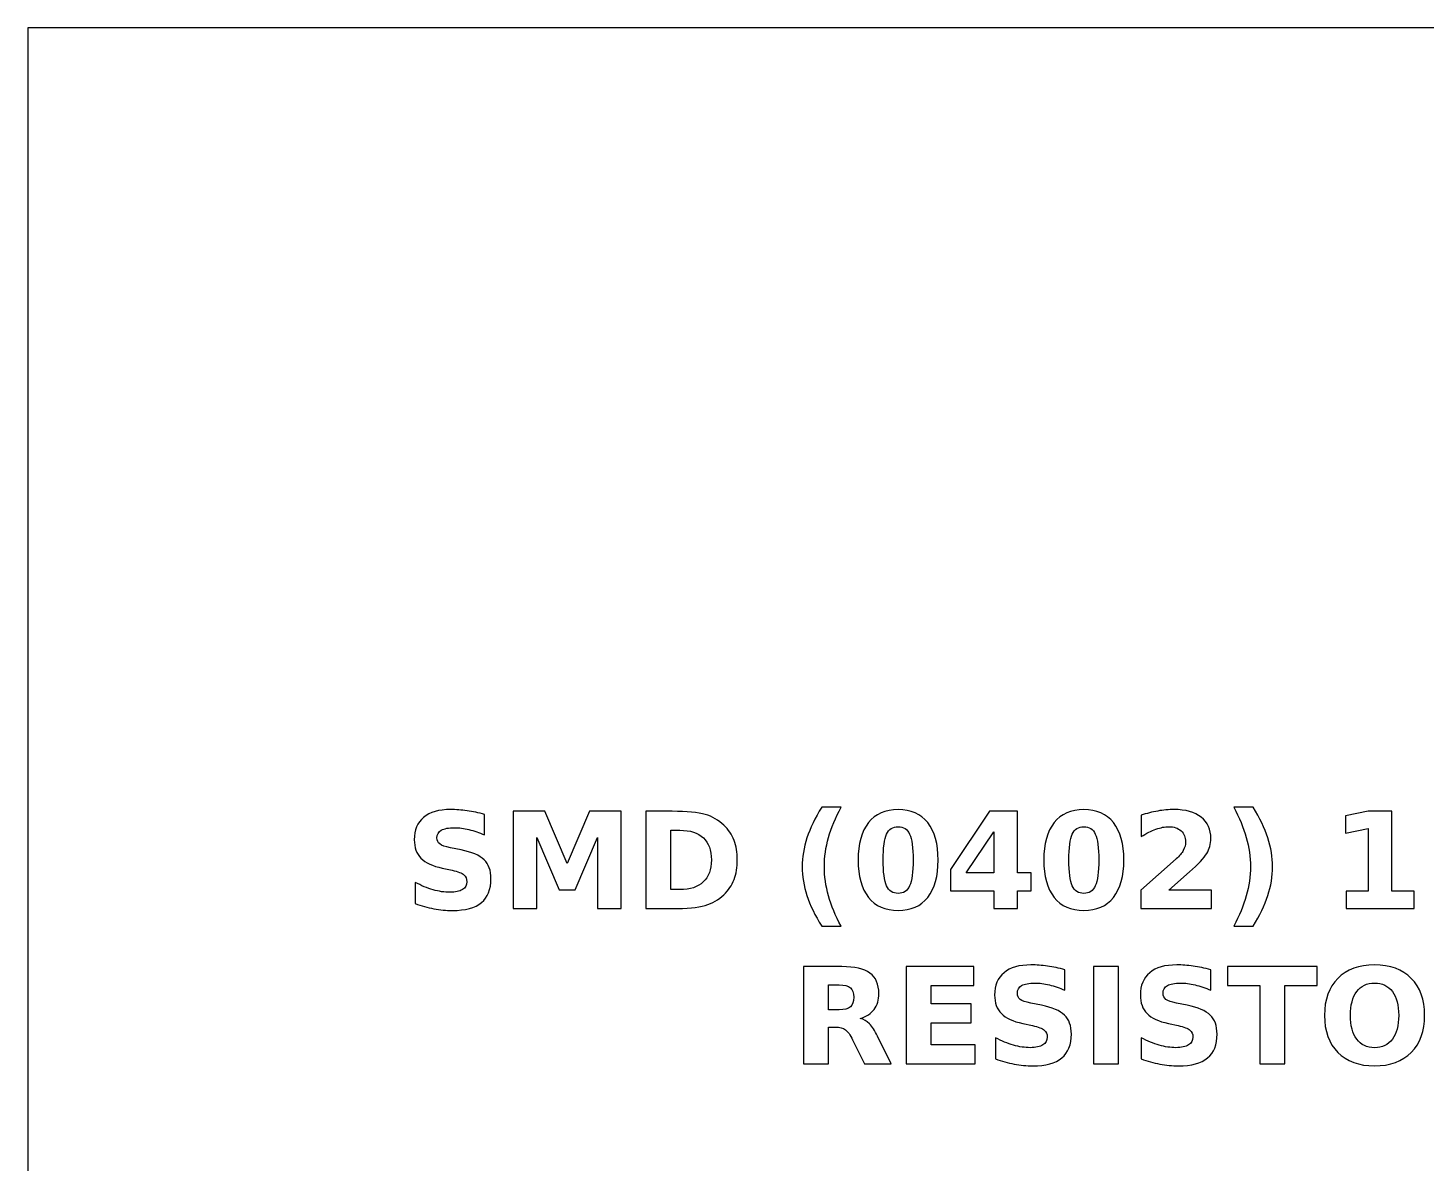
# Model space of a CAD drawing. Extents: x -117 to -93, y -160.5 to -136.5.
# Drawn here: x -117 to -102.21, y -148.5 to -136.5 of the extents above; entities that cross this region are included whole.
import ezdxf

# ---------------------------------------------------------------- set-up
doc = ezdxf.new("R2010")
doc.units = 0
doc.header["$MEASUREMENT"] = 0
doc.layers.add('LAYER_1', color=7, linetype='CONTINUOUS')

msp = doc.modelspace()

# ---------------------------------------------------------------- linework, layer by layer
at = {"layer": 'LAYER_1', "color": 7}
msp.add_lwpolyline([(-117, -160.5), (-93, -160.5), (-93, -136.5), (-117, -136.5), (-117, -160.5)], close=True, dxfattribs=at)
at = {"layer": 'LAYER_1'}
for points, knots in [([(-108.4009, -145.9961), (-108.4009, -145.9961), (-108.6055, -145.9961), (-108.6055, -145.9961), (-108.6055, -145.9961), (-108.6758, -145.8828), (-108.7278, -145.7748), (-108.7612, -145.6725), (-108.7612, -145.6725), (-108.7948, -145.5704), (-108.8115, -145.4691), (-108.8115, -145.3684), (-108.8115, -145.3684), (-108.8115, -145.2678), (-108.7946, -145.1659), (-108.761, -145.0629), (-108.761, -145.0629), (-108.7271, -144.9597), (-108.6754, -144.852), (-108.6055, -144.7393), (-108.6055, -144.7393), (-108.6055, -144.7393), (-108.4009, -144.7393), (-108.4009, -144.7393), (-108.4009, -144.7393), (-108.4597, -144.8482), (-108.5037, -144.9547), (-108.5331, -145.0587), (-108.5331, -145.0587), (-108.5625, -145.1626), (-108.5773, -145.2654), (-108.5773, -145.367), (-108.5773, -145.367), (-108.5773, -145.4686), (-108.5627, -145.5714), (-108.5336, -145.6758), (-108.5336, -145.6758), (-108.5044, -145.78), (-108.4602, -145.8868), (-108.4009, -145.9961)], [0, 0, 0, 0, 0.1, 0.1, 0.1, 0.1, 0.2, 0.2, 0.2, 0.2, 0.3, 0.3, 0.3, 0.3, 0.4, 0.4, 0.4, 0.4, 0.5, 0.5, 0.5, 0.5, 0.6, 0.6, 0.6, 0.6, 0.7, 0.7, 0.7, 0.7, 0.8, 0.8, 0.8, 0.8, 0.9, 0.9, 0.9, 0.9, 1, 1, 1, 1]), ([(-104.2475, -145.9961), (-104.1887, -145.8868), (-104.1445, -145.78), (-104.1151, -145.6758), (-104.1151, -145.6758), (-104.0857, -145.5714), (-104.0711, -145.4686), (-104.0711, -145.367), (-104.0711, -145.367), (-104.0711, -145.2654), (-104.0857, -145.1626), (-104.1151, -145.0587), (-104.1151, -145.0587), (-104.1445, -144.9547), (-104.1887, -144.8482), (-104.2475, -144.7393), (-104.2475, -144.7393), (-104.2475, -144.7393), (-104.0429, -144.7393), (-104.0429, -144.7393), (-104.0429, -144.7393), (-103.9731, -144.852), (-103.9213, -144.9597), (-103.8874, -145.0629), (-103.8874, -145.0629), (-103.8538, -145.1659), (-103.8369, -145.2678), (-103.8369, -145.3684), (-103.8369, -145.3684), (-103.8369, -145.4691), (-103.8536, -145.5704), (-103.8872, -145.6725), (-103.8872, -145.6725), (-103.9206, -145.7748), (-103.9726, -145.8828), (-104.0429, -145.9961), (-104.0429, -145.9961), (-104.0429, -145.9961), (-104.2475, -145.9961), (-104.2475, -145.9961)], [0, 0, 0, 0, 0.1, 0.1, 0.1, 0.1, 0.2, 0.2, 0.2, 0.2, 0.3, 0.3, 0.3, 0.3, 0.4, 0.4, 0.4, 0.4, 0.5, 0.5, 0.5, 0.5, 0.6, 0.6, 0.6, 0.6, 0.7, 0.7, 0.7, 0.7, 0.8, 0.8, 0.8, 0.8, 0.9, 0.9, 0.9, 0.9, 1, 1, 1, 1]), ([(-112.1704, -144.8139), (-112.1704, -144.8139), (-112.1704, -145.0314), (-112.1704, -145.0314), (-112.1704, -145.0314), (-112.2269, -145.0062), (-112.2821, -144.9872), (-112.3357, -144.9743), (-112.3357, -144.9743), (-112.3896, -144.9613), (-112.4404, -144.955), (-112.4881, -144.955), (-112.4881, -144.955), (-112.5514, -144.955), (-112.5984, -144.9637), (-112.6288, -144.9811), (-112.6288, -144.9811), (-112.6591, -144.9987), (-112.6742, -145.0258), (-112.6742, -145.0625), (-112.6742, -145.0625), (-112.6742, -145.09), (-112.6641, -145.1116), (-112.6436, -145.1269), (-112.6436, -145.1269), (-112.6231, -145.1422), (-112.586, -145.1556), (-112.5321, -145.1666), (-112.5321, -145.1666), (-112.5321, -145.1666), (-112.4192, -145.1892), (-112.4192, -145.1892), (-112.4192, -145.1892), (-112.3047, -145.2123), (-112.2236, -145.2471), (-112.1754, -145.2941), (-112.1754, -145.2941), (-112.1271, -145.3409), (-112.1029, -145.4075), (-112.1029, -145.4938), (-112.1029, -145.4938), (-112.1029, -145.6074), (-112.1365, -145.6918), (-112.2038, -145.7471), (-112.2038, -145.7471), (-112.2711, -145.8023), (-112.3738, -145.8301), (-112.5121, -145.8301), (-112.5121, -145.8301), (-112.5775, -145.8301), (-112.6429, -145.824), (-112.7085, -145.8115), (-112.7085, -145.8115), (-112.7741, -145.799), (-112.84, -145.7807), (-112.9056, -145.7565), (-112.9056, -145.7565), (-112.9056, -145.7565), (-112.9056, -145.5326), (-112.9056, -145.5326), (-112.9056, -145.5326), (-112.84, -145.5674), (-112.7765, -145.5937), (-112.7151, -145.6114), (-112.7151, -145.6114), (-112.6537, -145.629), (-112.5947, -145.6379), (-112.5378, -145.6379), (-112.5378, -145.6379), (-112.4799, -145.6379), (-112.4355, -145.6283), (-112.4047, -145.609), (-112.4047, -145.609), (-112.3738, -145.5897), (-112.3586, -145.5622), (-112.3586, -145.5262), (-112.3586, -145.5262), (-112.3586, -145.4942), (-112.3689, -145.4693), (-112.3898, -145.4519), (-112.3898, -145.4519), (-112.4108, -145.4345), (-112.4524, -145.4188), (-112.515, -145.4051), (-112.515, -145.4051), (-112.515, -145.4051), (-112.6177, -145.3823), (-112.6177, -145.3823), (-112.6177, -145.3823), (-112.7205, -145.3602), (-112.7958, -145.3252), (-112.8433, -145.2769), (-112.8433, -145.2769), (-112.8908, -145.2287), (-112.9145, -145.1636), (-112.9145, -145.082), (-112.9145, -145.082), (-112.9145, -144.9794), (-112.8814, -144.9006), (-112.8153, -144.8456), (-112.8153, -144.8456), (-112.7492, -144.7903), (-112.6542, -144.7628), (-112.53, -144.7628), (-112.53, -144.7628), (-112.4736, -144.7628), (-112.4155, -144.7671), (-112.3557, -144.7755), (-112.3557, -144.7755), (-112.296, -144.784), (-112.2342, -144.7967), (-112.1704, -144.8139)], [0, 0, 0, 0, 0.0357143, 0.0357143, 0.0357143, 0.0357143, 0.0714286, 0.0714286, 0.0714286, 0.0714286, 0.1071429, 0.1071429, 0.1071429, 0.1071429, 0.1428571, 0.1428571, 0.1428571, 0.1428571, 0.1785714, 0.1785714, 0.1785714, 0.1785714, 0.2142857, 0.2142857, 0.2142857, 0.2142857, 0.25, 0.25, 0.25, 0.25, 0.2857143, 0.2857143, 0.2857143, 0.2857143, 0.3214286, 0.3214286, 0.3214286, 0.3214286, 0.3571429, 0.3571429, 0.3571429, 0.3571429, 0.3928571, 0.3928571, 0.3928571, 0.3928571, 0.4285714, 0.4285714, 0.4285714, 0.4285714, 0.4642857, 0.4642857, 0.4642857, 0.4642857, 0.5, 0.5, 0.5, 0.5, 0.5357143, 0.5357143, 0.5357143, 0.5357143, 0.5714286, 0.5714286, 0.5714286, 0.5714286, 0.6071429, 0.6071429, 0.6071429, 0.6071429, 0.6428571, 0.6428571, 0.6428571, 0.6428571, 0.6785714, 0.6785714, 0.6785714, 0.6785714, 0.7142857, 0.7142857, 0.7142857, 0.7142857, 0.75, 0.75, 0.75, 0.75, 0.7857143, 0.7857143, 0.7857143, 0.7857143, 0.8214286, 0.8214286, 0.8214286, 0.8214286, 0.8571429, 0.8571429, 0.8571429, 0.8571429, 0.8928571, 0.8928571, 0.8928571, 0.8928571, 0.9285714, 0.9285714, 0.9285714, 0.9285714, 0.9642857, 0.9642857, 0.9642857, 0.9642857, 1, 1, 1, 1]), ([(-111.8701, -144.7814), (-111.8701, -144.7814), (-111.5326, -144.7814), (-111.5326, -144.7814), (-111.5326, -144.7814), (-111.5326, -144.7814), (-111.2981, -145.332), (-111.2981, -145.332), (-111.2981, -145.332), (-111.2981, -145.332), (-111.0625, -144.7814), (-111.0625, -144.7814), (-111.0625, -144.7814), (-111.0625, -144.7814), (-110.7257, -144.7814), (-110.7257, -144.7814), (-110.7257, -144.7814), (-110.7257, -144.7814), (-110.7257, -145.8101), (-110.7257, -145.8101), (-110.7257, -145.8101), (-110.7257, -145.8101), (-110.9764, -145.8101), (-110.9764, -145.8101), (-110.9764, -145.8101), (-110.9764, -145.8101), (-110.9764, -145.0577), (-110.9764, -145.0577), (-110.9764, -145.0577), (-110.9764, -145.0577), (-111.2135, -145.6123), (-111.2135, -145.6123), (-111.2135, -145.6123), (-111.2135, -145.6123), (-111.3816, -145.6123), (-111.3816, -145.6123), (-111.3816, -145.6123), (-111.3816, -145.6123), (-111.6187, -145.0577), (-111.6187, -145.0577), (-111.6187, -145.0577), (-111.6187, -145.0577), (-111.6187, -145.8101), (-111.6187, -145.8101), (-111.6187, -145.8101), (-111.6187, -145.8101), (-111.8701, -145.8101), (-111.8701, -145.8101), (-111.8701, -145.8101), (-111.8701, -145.8101), (-111.8701, -144.7814), (-111.8701, -144.7814)], [0, 0, 0, 0, 0.0769231, 0.0769231, 0.0769231, 0.0769231, 0.1538462, 0.1538462, 0.1538462, 0.1538462, 0.2307692, 0.2307692, 0.2307692, 0.2307692, 0.3076923, 0.3076923, 0.3076923, 0.3076923, 0.3846154, 0.3846154, 0.3846154, 0.3846154, 0.4615385, 0.4615385, 0.4615385, 0.4615385, 0.5384615, 0.5384615, 0.5384615, 0.5384615, 0.6153846, 0.6153846, 0.6153846, 0.6153846, 0.6923077, 0.6923077, 0.6923077, 0.6923077, 0.7692308, 0.7692308, 0.7692308, 0.7692308, 0.8461538, 0.8461538, 0.8461538, 0.8461538, 0.9230769, 0.9230769, 0.9230769, 0.9230769, 1, 1, 1, 1]), ([(-110.4658, -144.7814), (-110.4658, -144.7814), (-110.1859, -144.7814), (-110.1859, -144.7814), (-110.1859, -144.7814), (-110.0298, -144.7814), (-109.9136, -144.7925), (-109.8372, -144.8148), (-109.8372, -144.8148), (-109.7607, -144.8371), (-109.6951, -144.8748), (-109.6403, -144.9282), (-109.6403, -144.9282), (-109.5921, -144.9745), (-109.5564, -145.0281), (-109.5328, -145.0888), (-109.5328, -145.0888), (-109.5096, -145.1492), (-109.4978, -145.2179), (-109.4978, -145.2948), (-109.4978, -145.2948), (-109.4978, -145.3724), (-109.5096, -145.4416), (-109.5328, -145.5025), (-109.5328, -145.5025), (-109.5564, -145.5634), (-109.5921, -145.617), (-109.6403, -145.6633), (-109.6403, -145.6633), (-109.6956, -145.7167), (-109.7617, -145.7544), (-109.8388, -145.7767), (-109.8388, -145.7767), (-109.916, -145.799), (-110.0317, -145.8101), (-110.1859, -145.8101), (-110.1859, -145.8101), (-110.1859, -145.8101), (-110.4658, -145.8101), (-110.4658, -145.8101), (-110.4658, -145.8101), (-110.4658, -145.8101), (-110.4658, -144.7814), (-110.4658, -144.7814)], [0, 0, 0, 0, 0.0909091, 0.0909091, 0.0909091, 0.0909091, 0.1818182, 0.1818182, 0.1818182, 0.1818182, 0.2727273, 0.2727273, 0.2727273, 0.2727273, 0.3636364, 0.3636364, 0.3636364, 0.3636364, 0.4545455, 0.4545455, 0.4545455, 0.4545455, 0.5454545, 0.5454545, 0.5454545, 0.5454545, 0.6363636, 0.6363636, 0.6363636, 0.6363636, 0.7272727, 0.7272727, 0.7272727, 0.7272727, 0.8181818, 0.8181818, 0.8181818, 0.8181818, 0.9090909, 0.9090909, 0.9090909, 0.9090909, 1, 1, 1, 1]), ([(-107.3736, -145.2967), (-107.3736, -145.4672), (-107.4103, -145.5987), (-107.4839, -145.6913), (-107.4839, -145.6913), (-107.5573, -145.7838), (-107.6617, -145.8301), (-107.7967, -145.8301), (-107.7967, -145.8301), (-107.9322, -145.8301), (-108.0368, -145.7838), (-108.1102, -145.6913), (-108.1102, -145.6913), (-108.1838, -145.5987), (-108.2205, -145.4672), (-108.2205, -145.2967), (-108.2205, -145.2967), (-108.2205, -145.126), (-108.1838, -144.9942), (-108.1102, -144.9016), (-108.1102, -144.9016), (-108.0368, -144.8092), (-107.9322, -144.7628), (-107.7967, -144.7628), (-107.7967, -144.7628), (-107.6617, -144.7628), (-107.5573, -144.8092), (-107.4839, -144.9016), (-107.4839, -144.9016), (-107.4103, -144.9942), (-107.3736, -145.126), (-107.3736, -145.2967)], [0, 0, 0, 0, 0.125, 0.125, 0.125, 0.125, 0.25, 0.25, 0.25, 0.25, 0.375, 0.375, 0.375, 0.375, 0.5, 0.5, 0.5, 0.5, 0.625, 0.625, 0.625, 0.625, 0.75, 0.75, 0.75, 0.75, 0.875, 0.875, 0.875, 0.875, 1, 1, 1, 1]), ([(-106.8306, -144.7814), (-106.8306, -144.7814), (-106.5356, -144.7814), (-106.5356, -144.7814), (-106.5356, -144.7814), (-106.5356, -144.7814), (-106.5356, -145.4305), (-106.5356, -145.4305), (-106.5356, -145.4305), (-106.5356, -145.4305), (-106.3889, -145.4305), (-106.3889, -145.4305), (-106.3889, -145.4305), (-106.3889, -145.4305), (-106.3889, -145.6227), (-106.3889, -145.6227), (-106.3889, -145.6227), (-106.3889, -145.6227), (-106.5356, -145.6227), (-106.5356, -145.6227), (-106.5356, -145.6227), (-106.5356, -145.6227), (-106.5356, -145.8101), (-106.5356, -145.8101), (-106.5356, -145.8101), (-106.5356, -145.8101), (-106.7863, -145.8101), (-106.7863, -145.8101), (-106.7863, -145.8101), (-106.7863, -145.8101), (-106.7863, -145.6227), (-106.7863, -145.6227), (-106.7863, -145.6227), (-106.7863, -145.6227), (-107.2426, -145.6227), (-107.2426, -145.6227), (-107.2426, -145.6227), (-107.2426, -145.6227), (-107.2426, -145.3952), (-107.2426, -145.3952), (-107.2426, -145.3952), (-107.2426, -145.3952), (-106.8306, -144.7814), (-106.8306, -144.7814)], [0, 0, 0, 0, 0.0909091, 0.0909091, 0.0909091, 0.0909091, 0.1818182, 0.1818182, 0.1818182, 0.1818182, 0.2727273, 0.2727273, 0.2727273, 0.2727273, 0.3636364, 0.3636364, 0.3636364, 0.3636364, 0.4545455, 0.4545455, 0.4545455, 0.4545455, 0.5454545, 0.5454545, 0.5454545, 0.5454545, 0.6363636, 0.6363636, 0.6363636, 0.6363636, 0.7272727, 0.7272727, 0.7272727, 0.7272727, 0.8181818, 0.8181818, 0.8181818, 0.8181818, 0.9090909, 0.9090909, 0.9090909, 0.9090909, 1, 1, 1, 1]), ([(-105.4098, -145.2967), (-105.4098, -145.4672), (-105.4465, -145.5987), (-105.5201, -145.6913), (-105.5201, -145.6913), (-105.5935, -145.7838), (-105.6979, -145.8301), (-105.8329, -145.8301), (-105.8329, -145.8301), (-105.9684, -145.8301), (-106.073, -145.7838), (-106.1464, -145.6913), (-106.1464, -145.6913), (-106.22, -145.5987), (-106.2567, -145.4672), (-106.2567, -145.2967), (-106.2567, -145.2967), (-106.2567, -145.126), (-106.22, -144.9942), (-106.1464, -144.9016), (-106.1464, -144.9016), (-106.073, -144.8092), (-105.9684, -144.7628), (-105.8329, -144.7628), (-105.8329, -144.7628), (-105.6979, -144.7628), (-105.5935, -144.8092), (-105.5201, -144.9016), (-105.5201, -144.9016), (-105.4465, -144.9942), (-105.4098, -145.126), (-105.4098, -145.2967)], [0, 0, 0, 0, 0.125, 0.125, 0.125, 0.125, 0.25, 0.25, 0.25, 0.25, 0.375, 0.375, 0.375, 0.375, 0.5, 0.5, 0.5, 0.5, 0.625, 0.625, 0.625, 0.625, 0.75, 0.75, 0.75, 0.75, 0.875, 0.875, 0.875, 0.875, 1, 1, 1, 1]), ([(-104.9357, -145.6151), (-104.9357, -145.6151), (-104.4829, -145.6151), (-104.4829, -145.6151), (-104.4829, -145.6151), (-104.4829, -145.6151), (-104.4829, -145.8101), (-104.4829, -145.8101), (-104.4829, -145.8101), (-104.4829, -145.8101), (-105.2306, -145.8101), (-105.2306, -145.8101), (-105.2306, -145.8101), (-105.2306, -145.8101), (-105.2306, -145.6151), (-105.2306, -145.6151), (-105.2306, -145.6151), (-105.2306, -145.6151), (-104.855, -145.2838), (-104.855, -145.2838), (-104.855, -145.2838), (-104.8214, -145.2534), (-104.7967, -145.2238), (-104.7807, -145.1949), (-104.7807, -145.1949), (-104.7645, -145.1659), (-104.7565, -145.1358), (-104.7565, -145.1045), (-104.7565, -145.1045), (-104.7565, -145.0563), (-104.7727, -145.0175), (-104.8051, -144.9881), (-104.8051, -144.9881), (-104.8374, -144.9587), (-104.8804, -144.9442), (-104.9343, -144.9442), (-104.9343, -144.9442), (-104.9756, -144.9442), (-105.0208, -144.9531), (-105.07, -144.9707), (-105.07, -144.9707), (-105.1191, -144.9884), (-105.1718, -145.0147), (-105.2278, -145.0495), (-105.2278, -145.0495), (-105.2278, -145.0495), (-105.2278, -144.8235), (-105.2278, -144.8235), (-105.2278, -144.8235), (-105.168, -144.8038), (-105.109, -144.7887), (-105.0507, -144.7784), (-105.0507, -144.7784), (-104.9923, -144.768), (-104.9352, -144.7628), (-104.879, -144.7628), (-104.879, -144.7628), (-104.756, -144.7628), (-104.6603, -144.7899), (-104.5921, -144.8442), (-104.5921, -144.8442), (-104.5239, -144.8983), (-104.4898, -144.9738), (-104.4898, -145.0709), (-104.4898, -145.0709), (-104.4898, -145.1269), (-104.5043, -145.1791), (-104.5333, -145.2276), (-104.5333, -145.2276), (-104.5622, -145.276), (-104.6231, -145.3409), (-104.7158, -145.4223), (-104.7158, -145.4223), (-104.7158, -145.4223), (-104.9357, -145.6151), (-104.9357, -145.6151)], [0, 0, 0, 0, 0.0526316, 0.0526316, 0.0526316, 0.0526316, 0.1052632, 0.1052632, 0.1052632, 0.1052632, 0.1578947, 0.1578947, 0.1578947, 0.1578947, 0.2105263, 0.2105263, 0.2105263, 0.2105263, 0.2631579, 0.2631579, 0.2631579, 0.2631579, 0.3157895, 0.3157895, 0.3157895, 0.3157895, 0.3684211, 0.3684211, 0.3684211, 0.3684211, 0.4210526, 0.4210526, 0.4210526, 0.4210526, 0.4736842, 0.4736842, 0.4736842, 0.4736842, 0.5263158, 0.5263158, 0.5263158, 0.5263158, 0.5789474, 0.5789474, 0.5789474, 0.5789474, 0.6315789, 0.6315789, 0.6315789, 0.6315789, 0.6842105, 0.6842105, 0.6842105, 0.6842105, 0.7368421, 0.7368421, 0.7368421, 0.7368421, 0.7894737, 0.7894737, 0.7894737, 0.7894737, 0.8421053, 0.8421053, 0.8421053, 0.8421053, 0.8947368, 0.8947368, 0.8947368, 0.8947368, 0.9473684, 0.9473684, 0.9473684, 0.9473684, 1, 1, 1, 1]), ([(-103.0589, -145.6269), (-103.0589, -145.6269), (-102.8246, -145.6269), (-102.8246, -145.6269), (-102.8246, -145.6269), (-102.8246, -145.6269), (-102.8246, -144.962), (-102.8246, -144.962), (-102.8246, -144.962), (-102.8246, -144.962), (-103.065, -145.0117), (-103.065, -145.0117), (-103.065, -145.0117), (-103.065, -145.0117), (-103.065, -144.831), (-103.065, -144.831), (-103.065, -144.831), (-103.065, -144.831), (-102.826, -144.7814), (-102.826, -144.7814), (-102.826, -144.7814), (-102.826, -144.7814), (-102.5739, -144.7814), (-102.5739, -144.7814), (-102.5739, -144.7814), (-102.5739, -144.7814), (-102.5739, -145.6269), (-102.5739, -145.6269), (-102.5739, -145.6269), (-102.5739, -145.6269), (-102.3397, -145.6269), (-102.3397, -145.6269), (-102.3397, -145.6269), (-102.3397, -145.6269), (-102.3397, -145.8101), (-102.3397, -145.8101), (-102.3397, -145.8101), (-102.3397, -145.8101), (-103.0589, -145.8101), (-103.0589, -145.8101), (-103.0589, -145.8101), (-103.0589, -145.8101), (-103.0589, -145.6269), (-103.0589, -145.6269)], [0, 0, 0, 0, 0.0909091, 0.0909091, 0.0909091, 0.0909091, 0.1818182, 0.1818182, 0.1818182, 0.1818182, 0.2727273, 0.2727273, 0.2727273, 0.2727273, 0.3636364, 0.3636364, 0.3636364, 0.3636364, 0.4545455, 0.4545455, 0.4545455, 0.4545455, 0.5454545, 0.5454545, 0.5454545, 0.5454545, 0.6363636, 0.6363636, 0.6363636, 0.6363636, 0.7272727, 0.7272727, 0.7272727, 0.7272727, 0.8181818, 0.8181818, 0.8181818, 0.8181818, 0.9090909, 0.9090909, 0.9090909, 0.9090909, 1, 1, 1, 1]), ([(-110.2005, -144.982), (-110.2005, -144.982), (-110.2005, -145.6095), (-110.2005, -145.6095), (-110.2005, -145.6095), (-110.2005, -145.6095), (-110.1055, -145.6095), (-110.1055, -145.6095), (-110.1055, -145.6095), (-109.9971, -145.6095), (-109.9143, -145.5827), (-109.8572, -145.5288), (-109.8572, -145.5288), (-109.8, -145.4752), (-109.7713, -145.3971), (-109.7713, -145.2948), (-109.7713, -145.2948), (-109.7713, -145.1927), (-109.7998, -145.1151), (-109.8567, -145.062), (-109.8567, -145.062), (-109.9136, -145.0086), (-109.9966, -144.982), (-110.1055, -144.982), (-110.1055, -144.982), (-110.1055, -144.982), (-110.2005, -144.982), (-110.2005, -144.982)], [0, 0, 0, 0, 0.1428571, 0.1428571, 0.1428571, 0.1428571, 0.2857143, 0.2857143, 0.2857143, 0.2857143, 0.4285714, 0.4285714, 0.4285714, 0.4285714, 0.5714286, 0.5714286, 0.5714286, 0.5714286, 0.7142857, 0.7142857, 0.7142857, 0.7142857, 0.8571429, 0.8571429, 0.8571429, 0.8571429, 1, 1, 1, 1]), ([(-107.6389, -145.2948), (-107.6389, -145.1662), (-107.6509, -145.0756), (-107.6751, -145.0229), (-107.6751, -145.0229), (-107.6991, -144.9705), (-107.7398, -144.9442), (-107.7967, -144.9442), (-107.7967, -144.9442), (-107.8536, -144.9442), (-107.8943, -144.9705), (-107.9188, -145.0229), (-107.9188, -145.0229), (-107.943, -145.0756), (-107.9552, -145.1662), (-107.9552, -145.2948), (-107.9552, -145.2948), (-107.9552, -145.4246), (-107.943, -145.5164), (-107.9188, -145.5695), (-107.9188, -145.5695), (-107.8943, -145.6229), (-107.8536, -145.6495), (-107.7967, -145.6495), (-107.7967, -145.6495), (-107.7403, -145.6495), (-107.6998, -145.6229), (-107.6753, -145.5695), (-107.6753, -145.5695), (-107.6511, -145.5164), (-107.6389, -145.4246), (-107.6389, -145.2948)], [0, 0, 0, 0, 0.125, 0.125, 0.125, 0.125, 0.25, 0.25, 0.25, 0.25, 0.375, 0.375, 0.375, 0.375, 0.5, 0.5, 0.5, 0.5, 0.625, 0.625, 0.625, 0.625, 0.75, 0.75, 0.75, 0.75, 0.875, 0.875, 0.875, 0.875, 1, 1, 1, 1]), ([(-106.7863, -144.9999), (-106.7863, -144.9999), (-107.0773, -145.4305), (-107.0773, -145.4305), (-107.0773, -145.4305), (-107.0773, -145.4305), (-106.7863, -145.4305), (-106.7863, -145.4305), (-106.7863, -145.4305), (-106.7863, -145.4305), (-106.7863, -144.9999), (-106.7863, -144.9999)], [0, 0, 0, 0, 0.3333333, 0.3333333, 0.3333333, 0.3333333, 0.6666667, 0.6666667, 0.6666667, 0.6666667, 1, 1, 1, 1]), ([(-105.6751, -145.2948), (-105.6751, -145.1662), (-105.6871, -145.0756), (-105.7113, -145.0229), (-105.7113, -145.0229), (-105.7353, -144.9705), (-105.776, -144.9442), (-105.8329, -144.9442), (-105.8329, -144.9442), (-105.8898, -144.9442), (-105.9305, -144.9705), (-105.955, -145.0229), (-105.955, -145.0229), (-105.9792, -145.0756), (-105.9914, -145.1662), (-105.9914, -145.2948), (-105.9914, -145.2948), (-105.9914, -145.4246), (-105.9792, -145.5164), (-105.955, -145.5695), (-105.955, -145.5695), (-105.9305, -145.6229), (-105.8898, -145.6495), (-105.8329, -145.6495), (-105.8329, -145.6495), (-105.7765, -145.6495), (-105.736, -145.6229), (-105.7115, -145.5695), (-105.7115, -145.5695), (-105.6873, -145.5164), (-105.6751, -145.4246), (-105.6751, -145.2948)], [0, 0, 0, 0, 0.125, 0.125, 0.125, 0.125, 0.25, 0.25, 0.25, 0.25, 0.375, 0.375, 0.375, 0.375, 0.5, 0.5, 0.5, 0.5, 0.625, 0.625, 0.625, 0.625, 0.75, 0.75, 0.75, 0.75, 0.875, 0.875, 0.875, 0.875, 1, 1, 1, 1]), ([(-108.5334, -147.0634), (-108.5334, -147.0634), (-108.5334, -147.4526), (-108.5334, -147.4526), (-108.5334, -147.4526), (-108.5334, -147.4526), (-108.7987, -147.4526), (-108.7987, -147.4526), (-108.7987, -147.4526), (-108.7987, -147.4526), (-108.7987, -146.4239), (-108.7987, -146.4239), (-108.7987, -146.4239), (-108.7987, -146.4239), (-108.3935, -146.4239), (-108.3935, -146.4239), (-108.3935, -146.4239), (-108.258, -146.4239), (-108.1585, -146.4467), (-108.0955, -146.4921), (-108.0955, -146.4921), (-108.0323, -146.5375), (-108.0007, -146.6095), (-108.0007, -146.7078), (-108.0007, -146.7078), (-108.0007, -146.7757), (-108.0172, -146.8317), (-108.0499, -146.8752), (-108.0499, -146.8752), (-108.0828, -146.919), (-108.1324, -146.9512), (-108.1985, -146.9717), (-108.1985, -146.9717), (-108.1623, -146.9801), (-108.1296, -146.9987), (-108.1009, -147.0279), (-108.1009, -147.0279), (-108.0722, -147.057), (-108.0433, -147.1012), (-108.0139, -147.1605), (-108.0139, -147.1605), (-108.0139, -147.1605), (-107.8697, -147.4526), (-107.8697, -147.4526), (-107.8697, -147.4526), (-107.8697, -147.4526), (-108.1524, -147.4526), (-108.1524, -147.4526), (-108.1524, -147.4526), (-108.1524, -147.4526), (-108.2778, -147.197), (-108.2778, -147.197), (-108.2778, -147.197), (-108.3029, -147.1457), (-108.3286, -147.1104), (-108.3547, -147.0916), (-108.3547, -147.0916), (-108.3806, -147.0728), (-108.4151, -147.0634), (-108.4584, -147.0634), (-108.4584, -147.0634), (-108.4584, -147.0634), (-108.5334, -147.0634), (-108.5334, -147.0634)], [0, 0, 0, 0, 0.0625, 0.0625, 0.0625, 0.0625, 0.125, 0.125, 0.125, 0.125, 0.1875, 0.1875, 0.1875, 0.1875, 0.25, 0.25, 0.25, 0.25, 0.3125, 0.3125, 0.3125, 0.3125, 0.375, 0.375, 0.375, 0.375, 0.4375, 0.4375, 0.4375, 0.4375, 0.5, 0.5, 0.5, 0.5, 0.5625, 0.5625, 0.5625, 0.5625, 0.625, 0.625, 0.625, 0.625, 0.6875, 0.6875, 0.6875, 0.6875, 0.75, 0.75, 0.75, 0.75, 0.8125, 0.8125, 0.8125, 0.8125, 0.875, 0.875, 0.875, 0.875, 0.9375, 0.9375, 0.9375, 0.9375, 1, 1, 1, 1]), ([(-107.7122, -146.4239), (-107.7122, -146.4239), (-106.9963, -146.4239), (-106.9963, -146.4239), (-106.9963, -146.4239), (-106.9963, -146.4239), (-106.9963, -146.6245), (-106.9963, -146.6245), (-106.9963, -146.6245), (-106.9963, -146.6245), (-107.4469, -146.6245), (-107.4469, -146.6245), (-107.4469, -146.6245), (-107.4469, -146.6245), (-107.4469, -146.816), (-107.4469, -146.816), (-107.4469, -146.816), (-107.4469, -146.816), (-107.0234, -146.816), (-107.0234, -146.816), (-107.0234, -146.816), (-107.0234, -146.816), (-107.0234, -147.0166), (-107.0234, -147.0166), (-107.0234, -147.0166), (-107.0234, -147.0166), (-107.4469, -147.0166), (-107.4469, -147.0166), (-107.4469, -147.0166), (-107.4469, -147.0166), (-107.4469, -147.252), (-107.4469, -147.252), (-107.4469, -147.252), (-107.4469, -147.252), (-106.9813, -147.252), (-106.9813, -147.252), (-106.9813, -147.252), (-106.9813, -147.252), (-106.9813, -147.4526), (-106.9813, -147.4526), (-106.9813, -147.4526), (-106.9813, -147.4526), (-107.7122, -147.4526), (-107.7122, -147.4526), (-107.7122, -147.4526), (-107.7122, -147.4526), (-107.7122, -146.4239), (-107.7122, -146.4239)], [0, 0, 0, 0, 0.0833333, 0.0833333, 0.0833333, 0.0833333, 0.1666667, 0.1666667, 0.1666667, 0.1666667, 0.25, 0.25, 0.25, 0.25, 0.3333333, 0.3333333, 0.3333333, 0.3333333, 0.4166667, 0.4166667, 0.4166667, 0.4166667, 0.5, 0.5, 0.5, 0.5, 0.5833333, 0.5833333, 0.5833333, 0.5833333, 0.6666667, 0.6666667, 0.6666667, 0.6666667, 0.75, 0.75, 0.75, 0.75, 0.8333333, 0.8333333, 0.8333333, 0.8333333, 0.9166667, 0.9166667, 0.9166667, 0.9166667, 1, 1, 1, 1]), ([(-106.0323, -146.4564), (-106.0323, -146.4564), (-106.0323, -146.6739), (-106.0323, -146.6739), (-106.0323, -146.6739), (-106.0888, -146.6487), (-106.144, -146.6297), (-106.1976, -146.6168), (-106.1976, -146.6168), (-106.2515, -146.6038), (-106.3023, -146.5975), (-106.35, -146.5975), (-106.35, -146.5975), (-106.4133, -146.5975), (-106.4603, -146.6062), (-106.4907, -146.6236), (-106.4907, -146.6236), (-106.521, -146.6412), (-106.5361, -146.6683), (-106.5361, -146.705), (-106.5361, -146.705), (-106.5361, -146.7325), (-106.526, -146.7541), (-106.5055, -146.7694), (-106.5055, -146.7694), (-106.485, -146.7847), (-106.4479, -146.7981), (-106.394, -146.8091), (-106.394, -146.8091), (-106.394, -146.8091), (-106.2811, -146.8317), (-106.2811, -146.8317), (-106.2811, -146.8317), (-106.1666, -146.8548), (-106.0855, -146.8896), (-106.0373, -146.9366), (-106.0373, -146.9366), (-105.989, -146.9834), (-105.9648, -147.05), (-105.9648, -147.1363), (-105.9648, -147.1363), (-105.9648, -147.2499), (-105.9984, -147.3343), (-106.0657, -147.3896), (-106.0657, -147.3896), (-106.133, -147.4448), (-106.2357, -147.4726), (-106.374, -147.4726), (-106.374, -147.4726), (-106.4394, -147.4726), (-106.5048, -147.4665), (-106.5704, -147.454), (-106.5704, -147.454), (-106.636, -147.4415), (-106.7019, -147.4232), (-106.7675, -147.399), (-106.7675, -147.399), (-106.7675, -147.399), (-106.7675, -147.1751), (-106.7675, -147.1751), (-106.7675, -147.1751), (-106.7019, -147.2099), (-106.6384, -147.2362), (-106.577, -147.2539), (-106.577, -147.2539), (-106.5156, -147.2715), (-106.4566, -147.2804), (-106.3997, -147.2804), (-106.3997, -147.2804), (-106.3418, -147.2804), (-106.2974, -147.2708), (-106.2666, -147.2515), (-106.2666, -147.2515), (-106.2357, -147.2322), (-106.2205, -147.2047), (-106.2205, -147.1687), (-106.2205, -147.1687), (-106.2205, -147.1367), (-106.2308, -147.1118), (-106.2517, -147.0944), (-106.2517, -147.0944), (-106.2727, -147.077), (-106.3143, -147.0613), (-106.3769, -147.0476), (-106.3769, -147.0476), (-106.3769, -147.0476), (-106.4796, -147.0248), (-106.4796, -147.0248), (-106.4796, -147.0248), (-106.5824, -147.0027), (-106.6577, -146.9677), (-106.7052, -146.9194), (-106.7052, -146.9194), (-106.7527, -146.8712), (-106.7764, -146.8061), (-106.7764, -146.7245), (-106.7764, -146.7245), (-106.7764, -146.6219), (-106.7433, -146.5431), (-106.6772, -146.4881), (-106.6772, -146.4881), (-106.6111, -146.4328), (-106.5161, -146.4053), (-106.3919, -146.4053), (-106.3919, -146.4053), (-106.3355, -146.4053), (-106.2774, -146.4096), (-106.2176, -146.418), (-106.2176, -146.418), (-106.1579, -146.4265), (-106.0961, -146.4392), (-106.0323, -146.4564)], [0, 0, 0, 0, 0.0357143, 0.0357143, 0.0357143, 0.0357143, 0.0714286, 0.0714286, 0.0714286, 0.0714286, 0.1071429, 0.1071429, 0.1071429, 0.1071429, 0.1428571, 0.1428571, 0.1428571, 0.1428571, 0.1785714, 0.1785714, 0.1785714, 0.1785714, 0.2142857, 0.2142857, 0.2142857, 0.2142857, 0.25, 0.25, 0.25, 0.25, 0.2857143, 0.2857143, 0.2857143, 0.2857143, 0.3214286, 0.3214286, 0.3214286, 0.3214286, 0.3571429, 0.3571429, 0.3571429, 0.3571429, 0.3928571, 0.3928571, 0.3928571, 0.3928571, 0.4285714, 0.4285714, 0.4285714, 0.4285714, 0.4642857, 0.4642857, 0.4642857, 0.4642857, 0.5, 0.5, 0.5, 0.5, 0.5357143, 0.5357143, 0.5357143, 0.5357143, 0.5714286, 0.5714286, 0.5714286, 0.5714286, 0.6071429, 0.6071429, 0.6071429, 0.6071429, 0.6428571, 0.6428571, 0.6428571, 0.6428571, 0.6785714, 0.6785714, 0.6785714, 0.6785714, 0.7142857, 0.7142857, 0.7142857, 0.7142857, 0.75, 0.75, 0.75, 0.75, 0.7857143, 0.7857143, 0.7857143, 0.7857143, 0.8214286, 0.8214286, 0.8214286, 0.8214286, 0.8571429, 0.8571429, 0.8571429, 0.8571429, 0.8928571, 0.8928571, 0.8928571, 0.8928571, 0.9285714, 0.9285714, 0.9285714, 0.9285714, 0.9642857, 0.9642857, 0.9642857, 0.9642857, 1, 1, 1, 1]), ([(-105.732, -146.4239), (-105.732, -146.4239), (-105.4667, -146.4239), (-105.4667, -146.4239), (-105.4667, -146.4239), (-105.4667, -146.4239), (-105.4667, -147.4526), (-105.4667, -147.4526), (-105.4667, -147.4526), (-105.4667, -147.4526), (-105.732, -147.4526), (-105.732, -147.4526), (-105.732, -147.4526), (-105.732, -147.4526), (-105.732, -146.4239), (-105.732, -146.4239)], [0, 0, 0, 0, 0.25, 0.25, 0.25, 0.25, 0.5, 0.5, 0.5, 0.5, 0.75, 0.75, 0.75, 0.75, 1, 1, 1, 1]), ([(-104.4912, -146.4564), (-104.4912, -146.4564), (-104.4912, -146.6739), (-104.4912, -146.6739), (-104.4912, -146.6739), (-104.5477, -146.6487), (-104.6029, -146.6297), (-104.6565, -146.6168), (-104.6565, -146.6168), (-104.7104, -146.6038), (-104.7612, -146.5975), (-104.8089, -146.5975), (-104.8089, -146.5975), (-104.8722, -146.5975), (-104.9192, -146.6062), (-104.9496, -146.6236), (-104.9496, -146.6236), (-104.9799, -146.6412), (-104.995, -146.6683), (-104.995, -146.705), (-104.995, -146.705), (-104.995, -146.7325), (-104.9849, -146.7541), (-104.9644, -146.7694), (-104.9644, -146.7694), (-104.9439, -146.7847), (-104.9068, -146.7981), (-104.8529, -146.8091), (-104.8529, -146.8091), (-104.8529, -146.8091), (-104.74, -146.8317), (-104.74, -146.8317), (-104.74, -146.8317), (-104.6255, -146.8548), (-104.5444, -146.8896), (-104.4962, -146.9366), (-104.4962, -146.9366), (-104.4479, -146.9834), (-104.4237, -147.05), (-104.4237, -147.1363), (-104.4237, -147.1363), (-104.4237, -147.2499), (-104.4573, -147.3343), (-104.5246, -147.3896), (-104.5246, -147.3896), (-104.5919, -147.4448), (-104.6946, -147.4726), (-104.8329, -147.4726), (-104.8329, -147.4726), (-104.8983, -147.4726), (-104.9637, -147.4665), (-105.0293, -147.454), (-105.0293, -147.454), (-105.0949, -147.4415), (-105.1608, -147.4232), (-105.2264, -147.399), (-105.2264, -147.399), (-105.2264, -147.399), (-105.2264, -147.1751), (-105.2264, -147.1751), (-105.2264, -147.1751), (-105.1608, -147.2099), (-105.0973, -147.2362), (-105.0359, -147.2539), (-105.0359, -147.2539), (-104.9745, -147.2715), (-104.9155, -147.2804), (-104.8586, -147.2804), (-104.8586, -147.2804), (-104.8007, -147.2804), (-104.7563, -147.2708), (-104.7255, -147.2515), (-104.7255, -147.2515), (-104.6946, -147.2322), (-104.6794, -147.2047), (-104.6794, -147.1687), (-104.6794, -147.1687), (-104.6794, -147.1367), (-104.6897, -147.1118), (-104.7106, -147.0944), (-104.7106, -147.0944), (-104.7316, -147.077), (-104.7732, -147.0613), (-104.8358, -147.0476), (-104.8358, -147.0476), (-104.8358, -147.0476), (-104.9385, -147.0248), (-104.9385, -147.0248), (-104.9385, -147.0248), (-105.0413, -147.0027), (-105.1166, -146.9677), (-105.1641, -146.9194), (-105.1641, -146.9194), (-105.2116, -146.8712), (-105.2353, -146.8061), (-105.2353, -146.7245), (-105.2353, -146.7245), (-105.2353, -146.6219), (-105.2022, -146.5431), (-105.1361, -146.4881), (-105.1361, -146.4881), (-105.07, -146.4328), (-104.975, -146.4053), (-104.8508, -146.4053), (-104.8508, -146.4053), (-104.7944, -146.4053), (-104.7363, -146.4096), (-104.6765, -146.418), (-104.6765, -146.418), (-104.6168, -146.4265), (-104.555, -146.4392), (-104.4912, -146.4564)], [0, 0, 0, 0, 0.0357143, 0.0357143, 0.0357143, 0.0357143, 0.0714286, 0.0714286, 0.0714286, 0.0714286, 0.1071429, 0.1071429, 0.1071429, 0.1071429, 0.1428571, 0.1428571, 0.1428571, 0.1428571, 0.1785714, 0.1785714, 0.1785714, 0.1785714, 0.2142857, 0.2142857, 0.2142857, 0.2142857, 0.25, 0.25, 0.25, 0.25, 0.2857143, 0.2857143, 0.2857143, 0.2857143, 0.3214286, 0.3214286, 0.3214286, 0.3214286, 0.3571429, 0.3571429, 0.3571429, 0.3571429, 0.3928571, 0.3928571, 0.3928571, 0.3928571, 0.4285714, 0.4285714, 0.4285714, 0.4285714, 0.4642857, 0.4642857, 0.4642857, 0.4642857, 0.5, 0.5, 0.5, 0.5, 0.5357143, 0.5357143, 0.5357143, 0.5357143, 0.5714286, 0.5714286, 0.5714286, 0.5714286, 0.6071429, 0.6071429, 0.6071429, 0.6071429, 0.6428571, 0.6428571, 0.6428571, 0.6428571, 0.6785714, 0.6785714, 0.6785714, 0.6785714, 0.7142857, 0.7142857, 0.7142857, 0.7142857, 0.75, 0.75, 0.75, 0.75, 0.7857143, 0.7857143, 0.7857143, 0.7857143, 0.8214286, 0.8214286, 0.8214286, 0.8214286, 0.8571429, 0.8571429, 0.8571429, 0.8571429, 0.8928571, 0.8928571, 0.8928571, 0.8928571, 0.9285714, 0.9285714, 0.9285714, 0.9285714, 0.9642857, 0.9642857, 0.9642857, 0.9642857, 1, 1, 1, 1]), ([(-104.3137, -146.4239), (-104.3137, -146.4239), (-103.3657, -146.4239), (-103.3657, -146.4239), (-103.3657, -146.4239), (-103.3657, -146.4239), (-103.3657, -146.6245), (-103.3657, -146.6245), (-103.3657, -146.6245), (-103.3657, -146.6245), (-103.7067, -146.6245), (-103.7067, -146.6245), (-103.7067, -146.6245), (-103.7067, -146.6245), (-103.7067, -147.4526), (-103.7067, -147.4526), (-103.7067, -147.4526), (-103.7067, -147.4526), (-103.972, -147.4526), (-103.972, -147.4526), (-103.972, -147.4526), (-103.972, -147.4526), (-103.972, -146.6245), (-103.972, -146.6245), (-103.972, -146.6245), (-103.972, -146.6245), (-104.3137, -146.6245), (-104.3137, -146.6245), (-104.3137, -146.6245), (-104.3137, -146.6245), (-104.3137, -146.4239), (-104.3137, -146.4239)], [0, 0, 0, 0, 0.125, 0.125, 0.125, 0.125, 0.25, 0.25, 0.25, 0.25, 0.375, 0.375, 0.375, 0.375, 0.5, 0.5, 0.5, 0.5, 0.625, 0.625, 0.625, 0.625, 0.75, 0.75, 0.75, 0.75, 0.875, 0.875, 0.875, 0.875, 1, 1, 1, 1]), ([(-102.7584, -146.4053), (-102.5931, -146.4053), (-102.4635, -146.4526), (-102.3699, -146.5474), (-102.3699, -146.5474), (-102.2761, -146.6419), (-102.2293, -146.7724), (-102.2293, -146.9392), (-102.2293, -146.9392), (-102.2293, -147.1055), (-102.2761, -147.236), (-102.3699, -147.3305), (-102.3699, -147.3305), (-102.4635, -147.4253), (-102.5931, -147.4726), (-102.7584, -147.4726), (-102.7584, -147.4726), (-102.9233, -147.4726), (-103.0526, -147.4253), (-103.1467, -147.3305), (-103.1467, -147.3305), (-103.2405, -147.236), (-103.2876, -147.1055), (-103.2876, -146.9392), (-103.2876, -146.9392), (-103.2876, -146.7724), (-103.2405, -146.6419), (-103.1467, -146.5474), (-103.1467, -146.5474), (-103.0526, -146.4526), (-102.9233, -146.4053), (-102.7584, -146.4053)], [0, 0, 0, 0, 0.125, 0.125, 0.125, 0.125, 0.25, 0.25, 0.25, 0.25, 0.375, 0.375, 0.375, 0.375, 0.5, 0.5, 0.5, 0.5, 0.625, 0.625, 0.625, 0.625, 0.75, 0.75, 0.75, 0.75, 0.875, 0.875, 0.875, 0.875, 1, 1, 1, 1]), ([(-108.4217, -146.8802), (-108.3662, -146.8802), (-108.3262, -146.8698), (-108.3022, -146.8491), (-108.3022, -146.8491), (-108.278, -146.8284), (-108.266, -146.7943), (-108.266, -146.747), (-108.266, -146.747), (-108.266, -146.7002), (-108.278, -146.6666), (-108.3022, -146.6464), (-108.3022, -146.6464), (-108.3262, -146.6262), (-108.3662, -146.6161), (-108.4217, -146.6161), (-108.4217, -146.6161), (-108.4217, -146.6161), (-108.5334, -146.6161), (-108.5334, -146.6161), (-108.5334, -146.6161), (-108.5334, -146.6161), (-108.5334, -146.8802), (-108.5334, -146.8802), (-108.5334, -146.8802), (-108.5334, -146.8802), (-108.4217, -146.8802), (-108.4217, -146.8802)], [0, 0, 0, 0, 0.1428571, 0.1428571, 0.1428571, 0.1428571, 0.2857143, 0.2857143, 0.2857143, 0.2857143, 0.4285714, 0.4285714, 0.4285714, 0.4285714, 0.5714286, 0.5714286, 0.5714286, 0.5714286, 0.7142857, 0.7142857, 0.7142857, 0.7142857, 0.8571429, 0.8571429, 0.8571429, 0.8571429, 1, 1, 1, 1]), ([(-102.7584, -146.5975), (-102.8393, -146.5975), (-102.9019, -146.6273), (-102.9466, -146.6871), (-102.9466, -146.6871), (-102.991, -146.7468), (-103.0134, -146.8308), (-103.0134, -146.9392), (-103.0134, -146.9392), (-103.0134, -147.0474), (-102.991, -147.1311), (-102.9466, -147.1908), (-102.9466, -147.1908), (-102.9019, -147.2506), (-102.8393, -147.2804), (-102.7584, -147.2804), (-102.7584, -147.2804), (-102.677, -147.2804), (-102.6143, -147.2506), (-102.5696, -147.1908), (-102.5696, -147.1908), (-102.5251, -147.1311), (-102.5028, -147.0474), (-102.5028, -146.9392), (-102.5028, -146.9392), (-102.5028, -146.8308), (-102.5251, -146.7468), (-102.5696, -146.6871), (-102.5696, -146.6871), (-102.6143, -146.6273), (-102.677, -146.5975), (-102.7584, -146.5975)], [0, 0, 0, 0, 0.125, 0.125, 0.125, 0.125, 0.25, 0.25, 0.25, 0.25, 0.375, 0.375, 0.375, 0.375, 0.5, 0.5, 0.5, 0.5, 0.625, 0.625, 0.625, 0.625, 0.75, 0.75, 0.75, 0.75, 0.875, 0.875, 0.875, 0.875, 1, 1, 1, 1])]:
    msp.add_open_spline(points, degree=3, knots=knots, dxfattribs=at)

doc.saveas('drawing.dxf')
